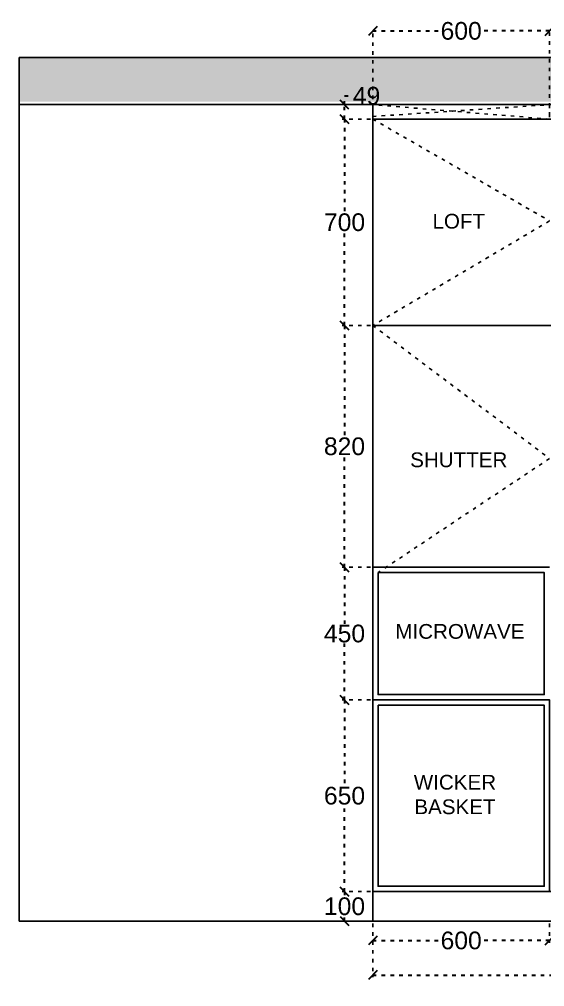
# Model space of a CAD drawing. Header units: millimetres. Extents: x 220712 to 1505573, y -354410 to 241923.
# Drawn here: x 242536 to 244320, y 120759 to 124039 of the extents above; entities that cross this region are included whole.
import ezdxf

# ---------------------------------------------------------------- set-up
doc = ezdxf.new("R2010")
doc.units = ezdxf.units.MM
doc.header["$MEASUREMENT"] = 0
doc.linetypes.add('ACAD_ISO03W100', pattern=[30, 12, -18])
doc.layers.add('Walls', color=253, linetype='Continuous')
doc.styles.get("Standard").update_dxf_attribs({"font": 'arial.ttf'})
doc.dimstyles.get("Standard").update_dxf_attribs({"dimtxt": 60, "dimasz": 30, "dimexe": 7.75, "dimexo": 8.13, "dimgap": 0.63, "dimtad": 0, "dimtih": 1, "dimtoh": 1, "dimdec": 0, "dimzin": 0, "dimtxsty": 'Standard', "dimblk": 'OBLIQUE', "dimcen": 2.25, "dimclrd": 1, "dimclre": 1, "dimclrt": 1, "dimadec": 0, "dimazin": 0, "dimtfac": 1, "dimtdec": 0, "dimtofl": 0, "dimtmove": 0, "dimatfit": 3, "dimfxl": 1, "dimtolj": 1, "dimtzin": 0, "dimlwd": 30, "dimarcsym": 0})

# ---------------------------------------------------------------- blocks, each defined once
blk = doc.blocks.new('_Oblique')
at = {"color": 0, "linetype": 'ByBlock', "lineweight": -2}
blk.add_line((-0.5, -0.5), (0.5, 0.5), dxfattribs=at)
blk = doc.blocks.new('*D143')
at = {"layer": 'Defpoints', "color": 0, "linetype": 'ACAD_ISO03W100', "transparency": 16777216}
for p in [(243640.5, 123001), (243736.5, 123001), (243736.5, 122181)]:
    blk.add_point(p, dxfattribs=at)
at = {"layer": 'Walls', "color": 1, "linetype": 'ACAD_ISO03W100', "lineweight": -2, "transparency": 16777216}
for p, q in [((243728.4, 123001), (243632.8, 123001)), ((243728.4, 122181), (243632.8, 122181))]:
    blk.add_line(p, q, dxfattribs=at)
at = {"layer": 'Walls', "color": 1, "linetype": 'ACAD_ISO03W100', "lineweight": 30, "transparency": 16777216}
for p, q in [((243640.5, 123001), (243640.5, 122622.3)), ((243640.5, 122181), (243640.5, 122559.7))]:
    blk.add_line(p, q, dxfattribs=at)
at = {"layer": 'Walls', "color": 1, "linetype": 'ACAD_ISO03W100', "lineweight": 30, "transparency": 16777216, "xscale": 30, "yscale": 30, "zscale": 30}
for p, rotation in [((243640.5, 123001), 90), ((243640.5, 122181), 270)]:
    blk.add_blockref('_Oblique', p, dxfattribs=dict(at, rotation=rotation))
at = {"layer": 'Walls', "color": 1, "linetype": 'ACAD_ISO03W100', "transparency": 16777216, "insert": (243640.5, 122591), "char_height": 60, "attachment_point": 5}
blk.add_mtext('\\A1;820', dxfattribs=at)
blk = doc.blocks.new('*D144')
at = {"layer": 'Defpoints', "color": 0, "linetype": 'ACAD_ISO03W100', "transparency": 16777216}
for p in [(243640.5, 122181), (243736.5, 122181), (243736.5, 121731)]:
    blk.add_point(p, dxfattribs=at)
at = {"layer": 'Walls', "color": 1, "linetype": 'ACAD_ISO03W100', "lineweight": -2, "transparency": 16777216}
for p, q in [((243728.4, 122181), (243632.8, 122181)), ((243728.4, 121731), (243632.8, 121731))]:
    blk.add_line(p, q, dxfattribs=at)
at = {"layer": 'Walls', "color": 1, "linetype": 'ACAD_ISO03W100', "lineweight": 30, "transparency": 16777216}
for p, q in [((243640.5, 122181), (243640.5, 121987.3)), ((243640.5, 121731), (243640.5, 121924.7))]:
    blk.add_line(p, q, dxfattribs=at)
at = {"layer": 'Walls', "color": 1, "linetype": 'ACAD_ISO03W100', "lineweight": 30, "transparency": 16777216, "xscale": 30, "yscale": 30, "zscale": 30}
for p, rotation in [((243640.5, 122181), 90), ((243640.5, 121731), 270)]:
    blk.add_blockref('_Oblique', p, dxfattribs=dict(at, rotation=rotation))
at = {"layer": 'Walls', "color": 1, "linetype": 'ACAD_ISO03W100', "transparency": 16777216, "insert": (243640.5, 121956), "char_height": 60, "attachment_point": 5}
blk.add_mtext('\\A1;450', dxfattribs=at)
blk = doc.blocks.new('*D145')
at = {"layer": 'Defpoints', "color": 0, "linetype": 'ACAD_ISO03W100', "transparency": 16777216}
for p in [(243640.5, 121731), (243736.5, 121731), (243736.5, 121081)]:
    blk.add_point(p, dxfattribs=at)
at = {"layer": 'Walls', "color": 1, "linetype": 'ACAD_ISO03W100', "lineweight": -2, "transparency": 16777216}
for p, q in [((243728.4, 121731), (243632.8, 121731)), ((243728.4, 121081), (243632.8, 121081))]:
    blk.add_line(p, q, dxfattribs=at)
at = {"layer": 'Walls', "color": 1, "linetype": 'ACAD_ISO03W100', "lineweight": 30, "transparency": 16777216}
for p, q in [((243640.5, 121731), (243640.5, 121437.3)), ((243640.5, 121081), (243640.5, 121374.7))]:
    blk.add_line(p, q, dxfattribs=at)
at = {"layer": 'Walls', "color": 1, "linetype": 'ACAD_ISO03W100', "lineweight": 30, "transparency": 16777216, "xscale": 30, "yscale": 30, "zscale": 30}
for p, rotation in [((243640.5, 121731), 90), ((243640.5, 121081), 270)]:
    blk.add_blockref('_Oblique', p, dxfattribs=dict(at, rotation=rotation))
at = {"layer": 'Walls', "color": 1, "linetype": 'ACAD_ISO03W100', "transparency": 16777216, "insert": (243640.5, 121406), "char_height": 60, "attachment_point": 5}
blk.add_mtext('\\A1;650', dxfattribs=at)
blk = doc.blocks.new('*D146')
at = {"layer": 'Defpoints', "color": 0, "linetype": 'ACAD_ISO03W100', "transparency": 16777216}
for p in [(243640.5, 121081), (243736.5, 121081), (243736.5, 120981)]:
    blk.add_point(p, dxfattribs=at)
at = {"layer": 'Walls', "color": 1, "linetype": 'ACAD_ISO03W100', "lineweight": -2, "transparency": 16777216}
for p, q in [((243728.4, 121081), (243632.8, 121081)), ((243728.4, 120981), (243632.8, 120981))]:
    blk.add_line(p, q, dxfattribs=at)
at = {"layer": 'Walls', "color": 1, "linetype": 'ACAD_ISO03W100', "lineweight": 30, "transparency": 16777216}
for p, q in [((243640.5, 121081), (243640.5, 121062.3)), ((243640.5, 120981), (243640.5, 120999.7))]:
    blk.add_line(p, q, dxfattribs=at)
at = {"layer": 'Walls', "color": 1, "linetype": 'ACAD_ISO03W100', "lineweight": 30, "transparency": 16777216, "xscale": 30, "yscale": 30, "zscale": 30}
for p, rotation in [((243640.5, 121081), 90), ((243640.5, 120981), 270)]:
    blk.add_blockref('_Oblique', p, dxfattribs=dict(at, rotation=rotation))
at = {"layer": 'Walls', "color": 1, "linetype": 'ACAD_ISO03W100', "transparency": 16777216, "insert": (243640.5, 121031), "char_height": 60, "attachment_point": 5}
blk.add_mtext('\\A1;100', dxfattribs=at)
blk = doc.blocks.new('*D147')
at = {"layer": 'Defpoints', "color": 0, "linetype": 'ACAD_ISO03W100', "transparency": 16777216}
for p in [(243640.5, 123750), (243736.5, 123750), (243736.5, 123701)]:
    blk.add_point(p, dxfattribs=at)
at = {"layer": 'Walls', "color": 1, "linetype": 'ACAD_ISO03W100', "lineweight": -2, "transparency": 16777216}
for p, q in [((243728.4, 123750), (243632.8, 123750)), ((243728.4, 123701), (243632.8, 123701))]:
    blk.add_line(p, q, dxfattribs=at)
at = {"layer": 'Walls', "color": 1, "linetype": 'ACAD_ISO03W100', "lineweight": 30, "transparency": 16777216}
for p, q in [((243640.5, 123750), (243640.5, 123780)), ((243640.5, 123780), (243670.5, 123780)), ((243640.5, 123701), (243640.5, 123750))]:
    blk.add_line(p, q, dxfattribs=at)
at = {"layer": 'Walls', "color": 1, "linetype": 'ACAD_ISO03W100', "lineweight": 30, "transparency": 16777216, "xscale": 30, "yscale": 30, "zscale": 30}
for p, rotation in [((243640.5, 123750), 90), ((243640.5, 123701), 270)]:
    blk.add_blockref('_Oblique', p, dxfattribs=dict(at, rotation=rotation))
at = {"layer": 'Walls', "color": 1, "linetype": 'ACAD_ISO03W100', "transparency": 16777216, "insert": (243715.4, 123780), "char_height": 60, "attachment_point": 5}
blk.add_mtext('\\A1;49', dxfattribs=at)
blk = doc.blocks.new('*D148')
at = {"layer": 'Defpoints', "color": 0, "linetype": 'ACAD_ISO03W100', "transparency": 16777216}
for p in [(243736.5, 120981), (244336.5, 120981), (244336.5, 120915)]:
    blk.add_point(p, dxfattribs=at)
at = {"layer": 'Walls', "color": 1, "linetype": 'ACAD_ISO03W100', "lineweight": -2, "transparency": 16777216}
for p, q in [((243736.5, 120972.9), (243736.5, 120907.2)), ((244336.5, 120972.9), (244336.5, 120907.2))]:
    blk.add_line(p, q, dxfattribs=at)
at = {"layer": 'Walls', "color": 1, "linetype": 'ACAD_ISO03W100', "lineweight": 30, "transparency": 16777216}
for p, q in [((243736.5, 120915), (243969.5, 120915)), ((244336.5, 120915), (244103.5, 120915))]:
    blk.add_line(p, q, dxfattribs=at)
at = {"layer": 'Walls', "color": 1, "linetype": 'ACAD_ISO03W100', "lineweight": 30, "transparency": 16777216, "xscale": 30, "yscale": 30, "zscale": 30, "rotation": 180}
blk.add_blockref('_Oblique', (243736.5, 120915), dxfattribs=at)
at = {"layer": 'Walls', "color": 1, "linetype": 'ACAD_ISO03W100', "lineweight": 30, "transparency": 16777216, "xscale": 30, "yscale": 30, "zscale": 30}
blk.add_blockref('_Oblique', (244336.5, 120915), dxfattribs=at)
at = {"layer": 'Walls', "color": 1, "linetype": 'ACAD_ISO03W100', "transparency": 16777216, "insert": (244036.5, 120915), "char_height": 60, "attachment_point": 5}
blk.add_mtext('\\A1;600', dxfattribs=at)
blk = doc.blocks.new('*D152')
at = {"layer": 'Defpoints', "color": 0, "linetype": 'ACAD_ISO03W100', "transparency": 16777216}
for p in [(243736.5, 120981), (245836.5, 120981), (245836.5, 120798)]:
    blk.add_point(p, dxfattribs=at)
at = {"layer": 'Walls', "color": 1, "linetype": 'ACAD_ISO03W100', "lineweight": -2, "transparency": 16777216}
for p, q in [((243736.5, 120972.87), (243736.5, 120790.25)), ((245836.5, 120972.87), (245836.5, 120790.25))]:
    blk.add_line(p, q, dxfattribs=at)
at = {"layer": 'Walls', "color": 1, "linetype": 'ACAD_ISO03W100', "lineweight": 30, "transparency": 16777216}
for p, q in [((243736.5, 120798), (244695.87, 120798)), ((245836.5, 120798), (244877.13, 120798))]:
    blk.add_line(p, q, dxfattribs=at)
at = {"layer": 'Walls', "color": 1, "linetype": 'ACAD_ISO03W100', "lineweight": 30, "transparency": 16777216, "xscale": 30, "yscale": 30, "zscale": 30, "rotation": 180}
blk.add_blockref('_Oblique', (243736.5, 120798), dxfattribs=at)
at = {"layer": 'Walls', "color": 1, "linetype": 'ACAD_ISO03W100', "lineweight": 30, "transparency": 16777216, "xscale": 30, "yscale": 30, "zscale": 30}
blk.add_blockref('_Oblique', (245836.5, 120798), dxfattribs=at)
at = {"layer": 'Walls', "color": 1, "linetype": 'ACAD_ISO03W100', "transparency": 16777216, "insert": (244786.5, 120798), "char_height": 60, "attachment_point": 5}
blk.add_mtext('\\A1;2100', dxfattribs=at)
blk = doc.blocks.new('*D176')
at = {"layer": 'Defpoints', "color": 0, "linetype": 'ACAD_ISO03W100', "transparency": 16777216}
for p in [(244336.5, 124000), (243736.5, 123701), (244336.5, 123705)]:
    blk.add_point(p, dxfattribs=at)
at = {"layer": 'Walls', "color": 1, "linetype": 'ACAD_ISO03W100', "lineweight": -2, "transparency": 16777216}
for p, q in [((243736.5, 123709.1), (243736.5, 124007.8)), ((244336.5, 123713.1), (244336.5, 124007.8))]:
    blk.add_line(p, q, dxfattribs=at)
at = {"layer": 'Walls', "color": 1, "linetype": 'ACAD_ISO03W100', "lineweight": 30, "transparency": 16777216}
for p, q in [((243736.5, 124000), (243969.5, 124000)), ((244336.5, 124000), (244103.5, 124000))]:
    blk.add_line(p, q, dxfattribs=at)
at = {"layer": 'Walls', "color": 1, "linetype": 'ACAD_ISO03W100', "lineweight": 30, "transparency": 16777216, "xscale": 30, "yscale": 30, "zscale": 30, "rotation": 180}
blk.add_blockref('_Oblique', (243736.5, 124000), dxfattribs=at)
at = {"layer": 'Walls', "color": 1, "linetype": 'ACAD_ISO03W100', "lineweight": 30, "transparency": 16777216, "xscale": 30, "yscale": 30, "zscale": 30}
blk.add_blockref('_Oblique', (244336.5, 124000), dxfattribs=at)
at = {"layer": 'Walls', "color": 1, "linetype": 'ACAD_ISO03W100', "transparency": 16777216, "insert": (244036.5, 124000), "char_height": 60, "attachment_point": 5}
blk.add_mtext('\\A1;600', dxfattribs=at)
blk = doc.blocks.new('*D202')
at = {"layer": 'Defpoints', "color": 0, "linetype": 'ACAD_ISO03W100', "transparency": 16777216}
for p in [(243640.5, 123701), (243736.5, 123701), (243736.5, 123001)]:
    blk.add_point(p, dxfattribs=at)
at = {"layer": 'Walls', "color": 1, "linetype": 'ACAD_ISO03W100', "lineweight": -2, "transparency": 16777216}
for p, q in [((243728.4, 123701), (243632.8, 123701)), ((243728.4, 123001), (243632.8, 123001))]:
    blk.add_line(p, q, dxfattribs=at)
at = {"layer": 'Walls', "color": 1, "linetype": 'ACAD_ISO03W100', "lineweight": 30, "transparency": 16777216}
for p, q in [((243640.5, 123701), (243640.5, 123382.3)), ((243640.5, 123001), (243640.5, 123319.7))]:
    blk.add_line(p, q, dxfattribs=at)
at = {"layer": 'Walls', "color": 1, "linetype": 'ACAD_ISO03W100', "lineweight": 30, "transparency": 16777216, "xscale": 30, "yscale": 30, "zscale": 30}
for p, rotation in [((243640.5, 123701), 90), ((243640.5, 123001), 270)]:
    blk.add_blockref('_Oblique', p, dxfattribs=dict(at, rotation=rotation))
at = {"layer": 'Walls', "color": 1, "linetype": 'ACAD_ISO03W100', "transparency": 16777216, "insert": (243640.5, 123351), "char_height": 60, "attachment_point": 5}
blk.add_mtext('\\A1;700', dxfattribs=at)

msp = doc.modelspace()

# ---------------------------------------------------------------- hatches: boundary and pattern name
at = {"layer": 'Walls', "true_color": 0xc7c8ca}
h = msp.add_hatch(dxfattribs=at)
h.set_pattern_fill('AR-CONC', color=9, scale=10)
h.set_pattern_definition([(50, (0, 0), (71.726018, -6.275213), [7.5, -82.5]), (355, (0, 0), (-13.875133, 75.219213), [6, -66]), (100.451444, (5.98, -0.52), (57.850885, 68.943999), [6.37402, -70.114211]), (46.1842, (0, 20), (106.724133, -16.551928), [11.25, -123.75]), (96.635635, (8.89, 18.62), (93.466195, 97.41186), [9.561034, -105.171376]), (351.184164, (0, 20), (93.466195, 97.41186), [9, -99]), (21, (10, 15), (59.690705, -40.261889), [7.5, -82.5]), (326, (10, 15), (24.331533, 72.515005), [6, -66]), (71.451445, (14.974, 11.645), (84.022238, 32.253115), [6.374019, -70.114211]), (37.5, (0, 0), (1.2159855, 33.2893854), [0, -65.2, 0, -67, 0, -66.25]), (7.5, (0, 0), (26.3069537, 39.441171), [0, -38.2, 0, -63.7, 0, -25.25]), (327.5, (-22.3, 0), (53.3822436, -2.2554872), [0, -25, 0, -78, 0, -103.5]), (317.5, (-32.3, 0), (58.318617, 10.010498), [0, -32.5, 0, -51.8, 0, -73.5])])
h.paths.add_polyline_path([(245836.5, 123760), (245836.5, 123910), (242536.5, 123910), (242536.5, 123760)])

# ---------------------------------------------------------------- linework, layer by layer
at = {"layer": 'Walls', "color": 18, "true_color": 0x000000}
for p, q in [((242536.5, 123910), (242536.5, 120981)), ((242536.5, 123910), (245836.5, 123910)), ((242536.5, 123750), (245836.5, 123750)), ((243736.5, 120981), (243736.5, 123750)), ((243736.5, 123701), (245836.5, 123701)), ((243736.5, 123001), (245836.5, 123001)), ((243736.5, 122181), (244336.5, 122181)), ((243736.5, 121731), (244336.5, 121731)), ((243736.5, 121081), (245836.5, 121081)), ((242536.5, 120981), (245836.5, 120981))]:
    msp.add_line(p, q, dxfattribs=at)
at = {"layer": 'Walls', "color": 240, "linetype": 'ACAD_ISO03W100', "true_color": 0xed1f24}
msp.add_lwpolyline([(243736.5, 123710), (244336.2, 123750), (244336.5, 123701), (243736.5, 123750)], dxfattribs=at)
at = {"layer": 'Walls', "color": 9, "linetype": 'ACAD_ISO03W100', "true_color": 0xc7c8ca}
for points in [[(243736.5, 123701), (244336.5, 123355.5), (243736.5, 123001)], [(243736.5, 123001), (244336.5, 122550), (243754.5, 122163)]]:
    msp.add_lwpolyline(points, dxfattribs=at)
at = {"layer": 'Walls', "color": 18, "true_color": 0x000000}
for points in [[(243754.5, 122163), (244318.5, 122163), (244318.5, 121749), (243754.5, 121749)], [(243736.5, 121731), (244336.5, 121731), (244336.5, 121081), (243736.5, 121081)], [(243754.5, 121713), (244318.5, 121713), (244318.5, 121099), (243754.5, 121099)]]:
    msp.add_lwpolyline(points, close=True, dxfattribs=at)

# ---------------------------------------------------------------- texts
at = {"color": 7, "char_height": 50, "attachment_point": 1}
for s, insert in [('\\pxqc;LOFT', (243797, 123379.7)), ('\\pxqc;SHUTTER', (243797, 122570.5)), ('\\pxqc;MICROWAVE', (243801, 121988.5)), ('\\pxqc;WICKER BASKET', (243784, 121477))]:
    msp.add_mtext_dynamic_manual_height_columns(s, width=462.73, gutter_width=1213, heights=[0], dxfattribs=dict(at, insert=insert))

# ---------------------------------------------------------------- dimensions: what is measured, and where the dimension line sits
at = {"layer": 'Walls', "color": 240, "linetype": 'ACAD_ISO03W100', "true_color": 0xed1f24}
for base, p1, p2, picture, middle in [((244336.5, 124000), (243736.5, 123701), (244336.5, 123705), '*D176', (244036.5, 124000)), ((244336.5, 120915), (243736.5, 120981), (244336.5, 120981), '*D148', (244036.5, 120915)), ((245836.5, 120798), (243736.5, 120981), (245836.5, 120981), '*D152', (244786.5, 120798))]:
    dim = msp.add_linear_dim(base=base, p1=p1, p2=p2, dimstyle='Standard', dxfattribs=at)
    dim.commit()
    dim.dimension.update_dxf_attribs({"geometry": picture, "text_midpoint": middle})
dim = msp.add_linear_dim(base=(243640.5, 123750), p1=(243736.5, 123701), p2=(243736.5, 123750), angle=90, dimstyle='Standard', dxfattribs=at)
dim.commit()
dim.dimension.update_dxf_attribs({"geometry": '*D147', "text_midpoint": (243715.4, 123780)})
at = {"layer": 'Walls', "color": 18, "linetype": 'ACAD_ISO03W100', "true_color": 0x000000}
for base, p1, p2, picture, middle in [((243640.5, 123701), (243736.5, 123001), (243736.5, 123701), '*D202', (243640.5, 123351)), ((243640.5, 123001), (243736.5, 122181), (243736.5, 123001), '*D143', (243640.5, 122591)), ((243640.5, 122181), (243736.5, 121731), (243736.5, 122181), '*D144', (243640.5, 121956)), ((243640.5, 121731), (243736.5, 121081), (243736.5, 121731), '*D145', (243640.5, 121406)), ((243640.5, 121081), (243736.5, 120981), (243736.5, 121081), '*D146', (243640.5, 121031))]:
    dim = msp.add_linear_dim(base=base, p1=p1, p2=p2, angle=90, dimstyle='Standard', dxfattribs=at)
    dim.commit()
    dim.dimension.update_dxf_attribs({"geometry": picture, "text_midpoint": middle})

doc.saveas('drawing.dxf')
